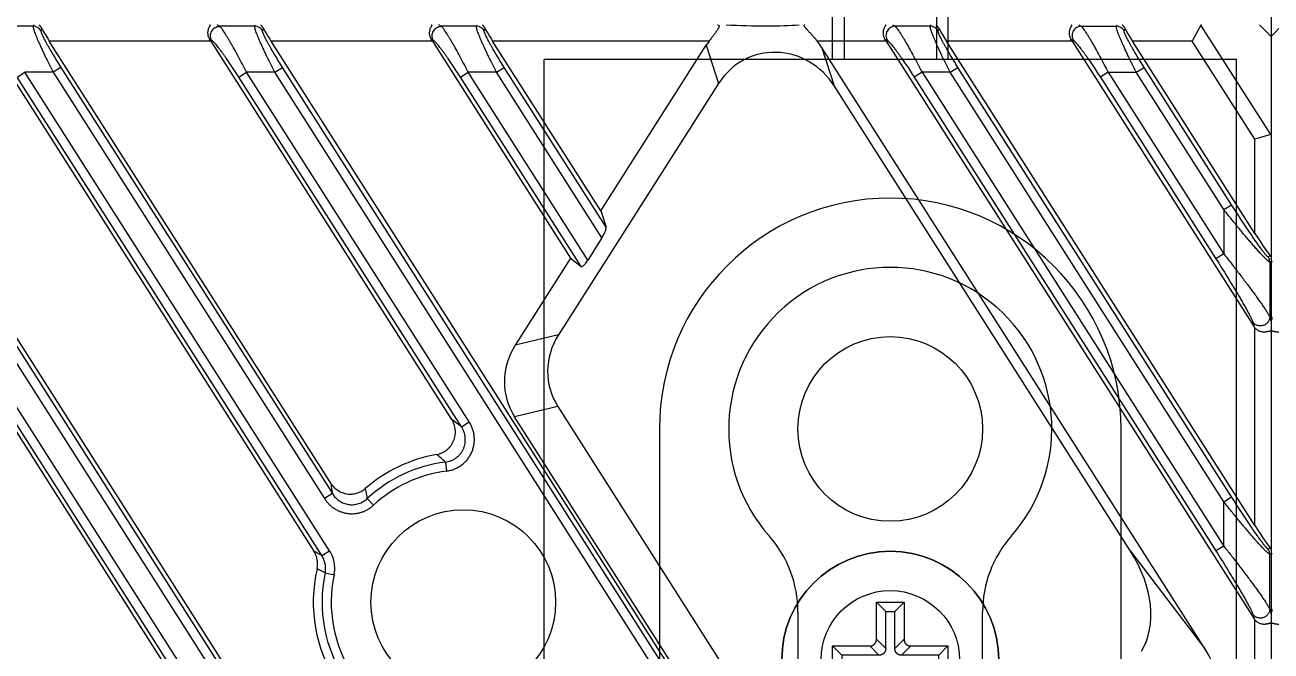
# Model space of a CAD drawing. Header units: millimetres. Extents: x 562 to 17351, y 2396 to 6995.
# Drawn here: x 14484.8 to 14538.8, y 5191.6 to 5218.7 of the extents above; entities that cross this region are included whole.
import ezdxf

# ---------------------------------------------------------------- set-up
doc = ezdxf.new("R2010")
doc.units = ezdxf.units.MM
doc.layers.add('02___PRT_ALL_AXES', color=7, linetype='Continuous')
doc.layers.add('1轮廓线', color=7, linetype='Continuous', lineweight=25)

# ---------------------------------------------------------------- blocks, each defined once
blk = doc.blocks.new('DTGCNV')
at = {"color": 7, "linetype": 'Continuous'}
for p, q in [((12717.118, 5010.197), (12716.618, 5009.697)), ((12716.618, 5010.197), (12716.618, 4673.197)), ((13262.982, 5010.138), (13261.458, 5010.138)), ((13263.014, 5010.197), (13262.982, 5010.138)), ((13271.062, 5010.138), (13270.954, 5010.197)), ((13272.586, 5010.138), (13271.062, 5010.138)), ((13272.586, 5010.138), (13272.618, 5010.197)), ((13280.666, 5010.138), (13280.558, 5010.197)), ((13282.19, 5010.138), (13280.666, 5010.138)), ((13282.19, 5010.138), (13282.222, 5010.197)), ((13300.22, 5010.197), (13300.328, 5010.138)), ((13301.851, 5010.138), (13300.328, 5010.138)), ((13301.851, 5010.138), (13301.884, 5010.197)), ((13308.283, 5010.197), (13308.39, 5010.138)), ((13308.39, 5010.138), (13309.914, 5010.138)), ((13309.914, 5010.138), (13309.946, 5010.197)), ((13313.575, 5010.18), (13313.201, 5009.497)), ((13316.601, 5005.452), (13313.575, 5010.18)), ((13316.618, 5009.697), (13316.118, 5010.197)), ((13316.618, 5010.197), (13316.618, 4672.697)), ((13263.362, 5010.035), (13263.318, 5009.954)), ((13270.726, 5009.526), (13270.617, 5009.585)), ((13272.966, 5010.035), (13272.922, 5009.954)), ((13280.33, 5009.526), (13280.222, 5009.585)), ((13282.57, 5010.035), (13282.526, 5009.954)), ((13299.883, 5009.585), (13299.992, 5009.526)), ((13302.232, 5010.035), (13302.187, 5009.954)), ((13307.946, 5009.585), (13308.054, 5009.526)), ((13310.294, 5010.035), (13310.25, 5009.954)), ((13251.466, 5009.497), (13315.884, 4908.381)), ((13315.918, 4912.422), (13254.074, 5009.497)), ((13261.07, 5009.497), (13275.146, 4987.402)), ((13270.674, 5009.497), (13263.678, 5009.497)), ((13275.881, 4990.343), (13263.678, 5009.497)), ((13270.674, 5009.497), (13281.113, 4993.111)), ((13280.278, 5009.497), (13273.283, 5009.497)), ((13273.283, 5009.497), (13315.918, 4942.573)), ((13280.278, 5009.497), (13286.27, 5000.093)), ((13292.27, 5009.497), (13282.887, 5009.497)), ((13287.574, 5002.14), (13282.887, 5009.497)), ((13287.574, 5002.14), (13292.147, 5009.319)), ((13292.147, 5009.319), (13292.682, 5007.665)), ((13299.94, 5009.497), (13296.951, 5009.497)), ((13313.756, 4983.156), (13297.167, 5009.197)), ((13297.702, 5007.543), (13297.167, 5009.197)), ((13299.94, 5009.497), (13315.884, 4984.47)), ((13308.002, 5009.497), (13302.548, 5009.497)), ((13315.918, 4988.51), (13302.548, 5009.497)), ((13308.002, 5009.497), (13315.884, 4997.126)), ((13313.201, 5009.497), (13310.611, 5009.497)), ((13315.918, 5001.166), (13310.611, 5009.497)), ((13315.918, 5005.252), (13313.201, 5009.497)), ((13314.231, 4911.324), (13252.685, 5007.932)), ((13314.567, 4911.538), (13253.021, 5008.146)), ((13314.567, 4913.454), (13254.241, 5008.146)), ((13314.903, 4913.668), (13254.577, 5008.36)), ((13262.289, 5007.932), (13262.625, 5008.146)), ((13275.49, 4987.21), (13262.289, 5007.932)), ((13263.845, 5008.146), (13262.625, 5008.146)), ((13275.826, 4987.424), (13262.625, 5008.146)), ((13264.182, 5008.36), (13263.845, 5008.146)), ((13263.845, 5008.146), (13275.609, 4989.681)), ((13264.182, 5008.36), (13275.945, 4989.895)), ((13271.893, 5007.932), (13272.229, 5008.146)), ((13281.535, 4992.796), (13271.893, 5007.932)), ((13273.45, 5008.146), (13272.229, 5008.146)), ((13281.871, 4993.01), (13272.229, 5008.146)), ((13273.45, 5008.146), (13273.786, 5008.36)), ((13314.567, 4943.605), (13273.45, 5008.146)), ((13314.903, 4943.819), (13273.786, 5008.36)), ((13281.497, 5007.932), (13281.833, 5008.146)), ((13286.719, 4999.734), (13281.497, 5007.932)), ((13283.054, 5008.146), (13281.833, 5008.146)), ((13287.014, 5000.014), (13281.833, 5008.146)), ((13283.054, 5008.146), (13283.39, 5008.36)), ((13287.624, 5000.972), (13283.054, 5008.146)), ((13287.802, 5001.434), (13283.39, 5008.36)), ((13301.495, 5008.146), (13301.158, 5007.932)), ((13301.158, 5007.932), (13314.231, 4987.412)), ((13302.715, 5008.146), (13301.495, 5008.146)), ((13301.495, 5008.146), (13314.567, 4987.626)), ((13302.715, 5008.146), (13303.051, 5008.36)), ((13314.567, 4989.542), (13302.715, 5008.146)), ((13314.903, 4989.757), (13303.051, 5008.36)), ((13309.557, 5008.146), (13309.221, 5007.932)), ((13309.221, 5007.932), (13314.231, 5000.068)), ((13309.557, 5008.146), (13310.778, 5008.146)), ((13309.557, 5008.146), (13314.567, 5000.282)), ((13310.778, 5008.146), (13311.114, 5008.36)), ((13314.567, 5002.198), (13310.778, 5008.146)), ((13314.903, 5002.412), (13311.114, 5008.36)), ((13292.682, 5007.665), (13285.74, 4996.768)), ((13310.533, 4987.402), (13297.702, 5007.543)), ((13316.601, 5005.452), (13315.918, 5005.252)), ((13315.918, 5001.166), (13315.918, 5005.252)), ((13287.574, 5002.14), (13287.802, 5001.434)), ((13314.567, 5002.198), (13314.903, 5002.412)), ((13314.567, 5002.198), (13314.567, 5000.282)), ((13287.624, 5000.972), (13287.014, 5000.014)), ((12716.677, 4999.934), (12716.618, 4999.951)), ((13286.27, 5000.093), (13283.867, 4996.322)), ((13286.27, 5000.093), (13286.719, 4999.734)), ((13314.567, 5000.282), (13314.231, 5000.068)), ((13316.605, 5000.18), (13316.497, 5000.148)), ((13316.618, 4999.951), (13316.559, 4999.934)), ((13316.559, 4999.934), (13316.559, 4997.543)), ((12716.618, 4997.34), (12716.677, 4997.543)), ((13315.825, 4997.328), (13315.884, 4997.126)), ((13316.559, 4997.543), (13316.618, 4997.34)), ((13285.74, 4996.768), (13283.867, 4996.322)), ((13315.918, 4988.51), (13315.918, 4997.079)), ((13285.713, 4993.674), (13283.84, 4993.228)), ((13285.713, 4993.674), (13296.506, 4976.733)), ((13281.535, 4992.796), (13281.871, 4993.01)), ((13298.391, 4970.387), (13283.84, 4993.228)), ((13280.844, 4991.266), (13280.894, 4990.875)), ((13275.945, 4989.895), (13275.609, 4989.681)), ((13277.458, 4989.683), (13277.726, 4989.394)), ((13314.567, 4989.542), (13314.903, 4989.757)), ((13314.567, 4987.626), (13314.567, 4989.542)), ((13275.49, 4987.21), (13275.826, 4987.424)), ((13310.533, 4987.402), (13313.756, 4983.156)), ((13314.567, 4987.626), (13314.231, 4987.412)), ((13316.605, 4987.524), (13316.497, 4987.492)), ((12716.677, 4987.278), (12716.618, 4987.296)), ((13316.618, 4987.296), (13316.559, 4987.278)), ((13316.559, 4984.887), (13316.559, 4987.278)), ((13275.633, 4986.461), (13275.28, 4986.64)), ((13275.633, 4986.461), (13276.018, 4986.379)), ((12716.618, 4984.684), (12716.677, 4984.887)), ((13316.559, 4984.887), (13316.618, 4984.684)), ((13315.825, 4984.673), (13315.884, 4984.47)), ((13315.918, 4972.723), (13315.918, 4984.423))]:
    blk.add_line(p, q, dxfattribs=at)
for centre, radius in [((13281.618, 4985.197), 4), ((13300.118, 4982.697), 3)]:
    blk.add_circle(centre, radius, dxfattribs=at)
for centre, radius, start, end in [((13262.98, 5009.737), 0.402, 32.7568, 89.7432), ((13272.584, 5009.737), 0.402, 32.7568, 89.7432), ((13282.188, 5009.737), 0.402, 32.7568, 89.7432), ((13301.849, 5009.737), 0.402, 32.7568, 89.7432), ((13309.912, 5009.737), 0.402, 32.7568, 89.7432), ((13316.158, 4999.933), 0.402, 0.1282, 32.3718), ((13258.441, 4962.28), 38.27, 52.8809, 53.6693), ((13281.618, 4985.197), 6.5, 100.2225, 130.8374), ((13281.618, 4985.197), 6.117, 97.2711, 132.8427), ((13263.024, 4971.075), 26.93, 48.5678, 49.6355), ((13281.618, 4985.197), 5.724, 97.2711, 132.8427), ((13332.849, 4998.221), 57.51, 187.87376, 188.32418), ((13310.125, 4996.759), 33.424, 191.4647, 192.2218), ((13212.295, 4874.194), 129.485, 60.7876, 60.96151), ((13316.158, 4987.277), 0.402, 0.1282, 32.3718), ((13281.618, 4985.197), 6.5, 167.1762, 257.8238), ((13281.618, 4985.197), 6.117, 168.0813, 256.9187), ((13281.618, 4985.197), 5.724, 168.0813, 256.9187)]:
    blk.add_arc(centre, radius, start, end, dxfattribs=at)
for centre, major_axis, ratio, start_param, end_param in [((13293.728, 5010.429), (3.18, -0.087), 0.080959, -1.796389, -0.694906), ((13314.053, 5009.497), (-0.468, 0.695), 0.186347, -0.124846, 0.096093), ((13263.751, 5009.497), (-0.449, 0.699), 0.073624, 0.647746, 1.523567), ((13270.601, 5009.497), (-0.449, 0.699), 0.073624, -1.618026, -1.492115), ((13273.355, 5009.497), (-0.449, 0.699), 0.073624, 0.647746, 1.523567), ((13280.205, 5009.497), (-0.449, 0.699), 0.073624, -1.618026, -1.492115), ((13282.959, 5009.497), (-0.449, 0.699), 0.073624, 0.647746, 1.523567), ((13299.867, 5009.497), (-0.449, 0.699), 0.073624, -1.618026, -1.492115), ((13302.621, 5009.497), (-0.449, 0.699), 0.073624, 0.647746, 1.523567), ((13307.93, 5009.497), (-0.449, 0.699), 0.073624, -1.618026, -1.492115), ((13310.683, 5009.497), (-0.449, 0.699), 0.073624, 0.647746, 1.523567), ((13294.674, 5007.505), (-0.977, 3.022), 0.944553, 0.591953, 0.662888), ((13295.209, 5005.851), (-0.977, 3.022), 0.944553, -1.302149, 0.662888), ((13294.674, 5007.505), (-0.977, 3.022), 0.944553, -1.302149, -1.184969), ((13315.918, 5006.583), (-0.687, 1.129), 0.116833, -3.172943, -2.952004), ((13287.56, 5001.072), (0.228, 0.381), 0.239582, -1.690458, -0.206928), ((13315.918, 5001.28), (-0.698, 1.104), 0.046753, -4.638574, -3.259594), ((13286.95, 5000.114), (0.228, 0.381), 0.239582, -3.173987, -1.690458), ((13316.217, 4997.351), (-0.117, 0.402), 0.954439, -4.415997, -4.276035), ((13288.475, 4995.281), (-3.127, -0.746), 0.933182, -0.766803, 0.312299), ((13286.602, 4994.834), (3.127, 0.746), 0.933182, 2.37479, 3.453891), ((13315.918, 4988.624), (-0.698, 1.104), 0.046753, -4.638574, -3.259594), ((13307.844, 4986.019), (2.652, -3.493), 0.684108, 0.247768, 1.451017), ((13316.217, 4984.695), (-0.117, 0.402), 0.954439, -4.415997, -4.276035), ((13311.067, 4981.773), (-2.652, 3.493), 0.684108, -2.893825, -1.690575), ((13314.053, 4673.397), (0.468, 0.695), 0.186347, -3.237686, -3.016747)]:
    blk.add_ellipse(centre, major_axis=major_axis, ratio=ratio, start_param=start_param, end_param=end_param, dxfattribs=at)
for points, knots in [([(13262.982, 5010.138), (13262.981, 5010.137), (13262.98, 5010.133), (13262.978, 5010.124), (13262.979, 5010.11), (13262.981, 5010.09), (13262.986, 5010.065), (13262.994, 5010.036), (13263.008, 5009.987), (13263.031, 5009.917), (13263.066, 5009.821), (13263.11, 5009.711), (13263.161, 5009.588), (13263.219, 5009.454), (13263.283, 5009.31), (13263.353, 5009.157), (13263.427, 5008.998), (13263.532, 5008.776), (13263.671, 5008.491), (13263.787, 5008.262), (13263.845, 5008.146)], [0, 0, 0, 0, 0.002337, 0.005141, 0.012309, 0.021692, 0.033343, 0.047262, 0.063422, 0.102249, 0.149298, 0.203902, 0.265312, 0.332745, 0.405412, 0.48254, 0.563386, 0.647245, 0.821366, 1, 1, 1, 1]), ([(13263.362, 5010.035), (13263.356, 5010.047), (13263.343, 5010.07), (13263.321, 5010.102), (13263.303, 5010.126), (13263.29, 5010.142), (13263.28, 5010.153), (13263.272, 5010.163), (13263.265, 5010.172), (13263.259, 5010.179), (13263.255, 5010.185), (13263.253, 5010.189), (13263.252, 5010.191), (13263.252, 5010.194), (13263.253, 5010.196), (13263.255, 5010.197), (13263.257, 5010.197), (13263.259, 5010.197), (13263.26, 5010.197)], [0, 0, 0, 0, 0.204317, 0.392896, 0.563403, 0.640806, 0.712092, 0.776327, 0.832529, 0.879525, 0.916233, 0.930591, 0.942394, 0.959733, 0.967501, 0.976309, 0.987004, 1, 1, 1, 1]), ([(13270.629, 5010.197), (13270.631, 5010.197), (13270.635, 5010.197), (13270.64, 5010.196), (13270.643, 5010.195), (13270.645, 5010.193), (13270.647, 5010.19), (13270.648, 5010.186), (13270.648, 5010.182), (13270.647, 5010.177), (13270.644, 5010.17), (13270.639, 5010.161), (13270.633, 5010.15), (13270.627, 5010.138), (13270.619, 5010.125), (13270.611, 5010.111), (13270.6, 5010.089), (13270.585, 5010.059), (13270.57, 5010.02), (13270.557, 5009.975), (13270.547, 5009.927), (13270.541, 5009.874), (13270.542, 5009.818), (13270.548, 5009.759), (13270.563, 5009.699), (13270.585, 5009.64), (13270.606, 5009.603), (13270.617, 5009.585)], [0, 0, 0, 0, 0.012577, 0.017811, 0.022415, 0.026524, 0.030371, 0.038422, 0.043171, 0.048577, 0.06156, 0.077442, 0.095999, 0.116978, 0.140127, 0.165209, 0.192065, 0.250601, 0.315018, 0.384942, 0.460136, 0.540384, 0.625394, 0.714676, 0.807485, 0.902935, 1, 1, 1, 1]), ([(13270.726, 5009.526), (13270.707, 5009.555), (13270.679, 5009.62), (13270.662, 5009.725), (13270.674, 5009.832), (13270.713, 5009.931), (13270.776, 5010.018), (13270.859, 5010.085), (13270.957, 5010.127), (13271.027, 5010.138), (13271.062, 5010.138)], [0, 0, 0, 0, 0.124309, 0.249137, 0.374435, 0.5, 0.625565, 0.750863, 0.875691, 1, 1, 1, 1]), ([(13272.229, 5008.146), (13272.168, 5008.264), (13272.048, 5008.498), (13271.867, 5008.838), (13271.717, 5009.111), (13271.601, 5009.316), (13271.519, 5009.459), (13271.441, 5009.592), (13271.368, 5009.713), (13271.3, 5009.822), (13271.238, 5009.917), (13271.19, 5009.987), (13271.155, 5010.035), (13271.132, 5010.064), (13271.112, 5010.09), (13271.093, 5010.11), (13271.077, 5010.126), (13271.067, 5010.135), (13271.062, 5010.138)], [0, 0, 0, 0, 0.172457, 0.340604, 0.500133, 0.575264, 0.646516, 0.713267, 0.77487, 0.830657, 0.879953, 0.922093, 0.940283, 0.956456, 0.970552, 0.982522, 0.992336, 1, 1, 1, 1]), ([(13273.45, 5008.146), (13273.391, 5008.262), (13273.276, 5008.491), (13273.137, 5008.776), (13273.031, 5008.998), (13272.957, 5009.157), (13272.887, 5009.31), (13272.823, 5009.454), (13272.765, 5009.588), (13272.714, 5009.711), (13272.671, 5009.821), (13272.635, 5009.917), (13272.612, 5009.987), (13272.598, 5010.036), (13272.59, 5010.065), (13272.585, 5010.09), (13272.583, 5010.11), (13272.583, 5010.124), (13272.584, 5010.133), (13272.585, 5010.137), (13272.586, 5010.138)], [0, 0, 0, 0, 0.17863, 0.352747, 0.436605, 0.51745, 0.594578, 0.667244, 0.734677, 0.796087, 0.850691, 0.897742, 0.936571, 0.952732, 0.966652, 0.978305, 0.98769, 0.994858, 0.997662, 1, 1, 1, 1]), ([(13272.966, 5010.035), (13272.96, 5010.047), (13272.947, 5010.07), (13272.925, 5010.102), (13272.908, 5010.126), (13272.894, 5010.142), (13272.884, 5010.153), (13272.876, 5010.163), (13272.869, 5010.172), (13272.863, 5010.179), (13272.859, 5010.185), (13272.857, 5010.189), (13272.856, 5010.191), (13272.856, 5010.194), (13272.858, 5010.196), (13272.859, 5010.197), (13272.861, 5010.197), (13272.863, 5010.197), (13272.864, 5010.197)], [0, 0, 0, 0, 0.204316, 0.392897, 0.563407, 0.640809, 0.712098, 0.776334, 0.832531, 0.879528, 0.916238, 0.930594, 0.942393, 0.959731, 0.967497, 0.976306, 0.987002, 1, 1, 1, 1]), ([(13280.233, 5010.197), (13280.235, 5010.197), (13280.239, 5010.197), (13280.244, 5010.196), (13280.247, 5010.195), (13280.249, 5010.193), (13280.251, 5010.19), (13280.252, 5010.186), (13280.252, 5010.182), (13280.251, 5010.177), (13280.248, 5010.17), (13280.243, 5010.161), (13280.238, 5010.15), (13280.231, 5010.138), (13280.223, 5010.125), (13280.215, 5010.111), (13280.204, 5010.089), (13280.189, 5010.059), (13280.174, 5010.02), (13280.161, 5009.975), (13280.151, 5009.927), (13280.146, 5009.874), (13280.146, 5009.818), (13280.152, 5009.759), (13280.167, 5009.699), (13280.189, 5009.64), (13280.21, 5009.603), (13280.222, 5009.585)], [0, 0, 0, 0, 0.012577, 0.017811, 0.022415, 0.026524, 0.030371, 0.038422, 0.043171, 0.048577, 0.06156, 0.077442, 0.095999, 0.116978, 0.140127, 0.165209, 0.192065, 0.250601, 0.315018, 0.384942, 0.460136, 0.540384, 0.625394, 0.714676, 0.807485, 0.902935, 1, 1, 1, 1]), ([(13280.33, 5009.526), (13280.312, 5009.555), (13280.283, 5009.62), (13280.266, 5009.725), (13280.278, 5009.832), (13280.317, 5009.931), (13280.38, 5010.018), (13280.463, 5010.085), (13280.561, 5010.127), (13280.631, 5010.138), (13280.666, 5010.138)], [0, 0, 0, 0, 0.124309, 0.249137, 0.374435, 0.5, 0.625565, 0.750863, 0.875691, 1, 1, 1, 1]), ([(13281.833, 5008.146), (13281.773, 5008.264), (13281.652, 5008.498), (13281.471, 5008.838), (13281.321, 5009.111), (13281.205, 5009.316), (13281.123, 5009.459), (13281.045, 5009.592), (13280.972, 5009.713), (13280.904, 5009.822), (13280.842, 5009.917), (13280.794, 5009.987), (13280.759, 5010.035), (13280.736, 5010.064), (13280.716, 5010.09), (13280.697, 5010.11), (13280.681, 5010.126), (13280.671, 5010.135), (13280.666, 5010.138)], [0, 0, 0, 0, 0.172457, 0.340604, 0.500133, 0.575264, 0.646516, 0.713267, 0.77487, 0.830657, 0.879953, 0.922093, 0.940283, 0.956456, 0.970552, 0.982522, 0.992336, 1, 1, 1, 1]), ([(13283.054, 5008.146), (13282.995, 5008.262), (13282.88, 5008.491), (13282.741, 5008.776), (13282.635, 5008.998), (13282.561, 5009.157), (13282.491, 5009.31), (13282.427, 5009.454), (13282.369, 5009.588), (13282.318, 5009.711), (13282.275, 5009.821), (13282.239, 5009.917), (13282.216, 5009.987), (13282.202, 5010.036), (13282.195, 5010.065), (13282.19, 5010.09), (13282.187, 5010.11), (13282.187, 5010.124), (13282.188, 5010.133), (13282.189, 5010.137), (13282.19, 5010.138)], [0, 0, 0, 0, 0.17863, 0.352747, 0.436605, 0.51745, 0.594578, 0.667244, 0.734677, 0.796087, 0.850691, 0.897742, 0.936571, 0.952732, 0.966652, 0.978305, 0.98769, 0.994858, 0.997662, 1, 1, 1, 1]), ([(13282.57, 5010.035), (13282.564, 5010.047), (13282.551, 5010.07), (13282.53, 5010.102), (13282.512, 5010.126), (13282.498, 5010.142), (13282.489, 5010.153), (13282.48, 5010.163), (13282.473, 5010.172), (13282.467, 5010.179), (13282.463, 5010.185), (13282.461, 5010.189), (13282.46, 5010.191), (13282.46, 5010.194), (13282.462, 5010.196), (13282.463, 5010.197), (13282.465, 5010.197), (13282.467, 5010.197), (13282.468, 5010.197)], [0, 0, 0, 0, 0.204317, 0.392896, 0.563403, 0.640806, 0.712092, 0.776327, 0.832529, 0.879525, 0.916233, 0.930591, 0.942394, 0.959733, 0.967501, 0.976309, 0.987004, 1, 1, 1, 1]), ([(13292.63, 5010.197), (13292.635, 5010.197), (13292.645, 5010.197), (13292.66, 5010.194), (13292.673, 5010.19), (13292.683, 5010.183), (13292.692, 5010.174), (13292.697, 5010.163), (13292.7, 5010.15), (13292.7, 5010.135), (13292.697, 5010.118), (13292.692, 5010.099), (13292.684, 5010.079), (13292.67, 5010.05), (13292.648, 5010.01), (13292.616, 5009.961), (13292.579, 5009.908), (13292.54, 5009.854), (13292.497, 5009.797), (13292.453, 5009.739), (13292.408, 5009.68), (13292.347, 5009.599), (13292.301, 5009.538), (13292.27, 5009.497)], [0, 0, 0, 0, 0.018318, 0.034994, 0.050147, 0.06412, 0.077534, 0.091254, 0.106184, 0.12305, 0.142293, 0.164098, 0.188457, 0.215246, 0.275292, 0.342515, 0.415297, 0.492326, 0.572614, 0.655373, 0.739981, 0.82593, 1, 1, 1, 1]), ([(13296.951, 5009.497), (13296.918, 5009.539), (13296.85, 5009.62), (13296.764, 5009.718), (13296.695, 5009.794), (13296.645, 5009.849), (13296.596, 5009.902), (13296.549, 5009.953), (13296.506, 5010.002), (13296.467, 5010.047), (13296.438, 5010.082), (13296.419, 5010.109), (13296.407, 5010.126), (13296.398, 5010.142), (13296.391, 5010.156), (13296.388, 5010.167), (13296.387, 5010.175), (13296.387, 5010.181), (13296.388, 5010.186), (13296.391, 5010.191), (13296.395, 5010.194), (13296.402, 5010.197), (13296.409, 5010.197), (13296.412, 5010.197)], [0, 0, 0, 0, 0.172719, 0.342367, 0.425093, 0.505837, 0.584035, 0.658977, 0.729688, 0.79485, 0.852716, 0.878254, 0.901145, 0.921127, 0.938022, 0.951788, 0.957578, 0.962721, 0.971527, 0.975609, 0.979745, 0.988888, 1, 1, 1, 1]), ([(13299.894, 5010.197), (13299.897, 5010.197), (13299.901, 5010.197), (13299.906, 5010.196), (13299.909, 5010.195), (13299.911, 5010.193), (13299.913, 5010.19), (13299.914, 5010.186), (13299.914, 5010.182), (13299.912, 5010.177), (13299.91, 5010.17), (13299.905, 5010.161), (13299.899, 5010.15), (13299.892, 5010.138), (13299.885, 5010.125), (13299.877, 5010.111), (13299.865, 5010.089), (13299.851, 5010.059), (13299.836, 5010.02), (13299.822, 5009.975), (13299.813, 5009.927), (13299.807, 5009.874), (13299.807, 5009.818), (13299.814, 5009.759), (13299.828, 5009.699), (13299.851, 5009.64), (13299.871, 5009.603), (13299.883, 5009.585)], [0, 0, 0, 0, 0.012577, 0.017811, 0.022415, 0.026524, 0.030371, 0.038422, 0.043171, 0.048577, 0.06156, 0.077442, 0.095999, 0.116978, 0.140127, 0.165209, 0.192065, 0.250601, 0.315018, 0.384942, 0.460136, 0.540384, 0.625394, 0.714676, 0.807485, 0.902935, 1, 1, 1, 1]), ([(13300.328, 5010.138), (13300.293, 5010.138), (13300.222, 5010.127), (13300.125, 5010.085), (13300.042, 5010.018), (13299.978, 5009.931), (13299.94, 5009.832), (13299.928, 5009.725), (13299.944, 5009.62), (13299.973, 5009.555), (13299.992, 5009.526)], [0, 0, 0, 0, 0.124309, 0.249137, 0.374435, 0.5, 0.625565, 0.750863, 0.875691, 1, 1, 1, 1]), ([(13300.328, 5010.138), (13300.332, 5010.135), (13300.343, 5010.126), (13300.359, 5010.11), (13300.377, 5010.09), (13300.398, 5010.064), (13300.421, 5010.035), (13300.456, 5009.987), (13300.503, 5009.917), (13300.565, 5009.822), (13300.633, 5009.713), (13300.707, 5009.592), (13300.785, 5009.459), (13300.867, 5009.316), (13300.983, 5009.111), (13301.132, 5008.838), (13301.313, 5008.498), (13301.434, 5008.264), (13301.495, 5008.146)], [0, 0, 0, 0, 0.007664, 0.017477, 0.029447, 0.043543, 0.059716, 0.077906, 0.120046, 0.169342, 0.22513, 0.286734, 0.353486, 0.424739, 0.49987, 0.659399, 0.827544, 1, 1, 1, 1]), ([(13302.715, 5008.146), (13302.656, 5008.262), (13302.541, 5008.491), (13302.402, 5008.776), (13302.297, 5008.998), (13302.222, 5009.157), (13302.153, 5009.31), (13302.089, 5009.454), (13302.031, 5009.588), (13301.98, 5009.711), (13301.936, 5009.821), (13301.901, 5009.917), (13301.877, 5009.987), (13301.864, 5010.036), (13301.856, 5010.065), (13301.851, 5010.09), (13301.849, 5010.11), (13301.848, 5010.124), (13301.849, 5010.133), (13301.851, 5010.137), (13301.851, 5010.138)], [0, 0, 0, 0, 0.17863, 0.352747, 0.436605, 0.51745, 0.594578, 0.667244, 0.734677, 0.796087, 0.850691, 0.897742, 0.936571, 0.952732, 0.966652, 0.978305, 0.98769, 0.994858, 0.997662, 1, 1, 1, 1]), ([(13302.232, 5010.035), (13302.225, 5010.047), (13302.212, 5010.07), (13302.191, 5010.102), (13302.173, 5010.126), (13302.159, 5010.142), (13302.15, 5010.153), (13302.142, 5010.163), (13302.134, 5010.172), (13302.128, 5010.179), (13302.125, 5010.185), (13302.123, 5010.189), (13302.122, 5010.191), (13302.122, 5010.194), (13302.123, 5010.196), (13302.125, 5010.197), (13302.127, 5010.197), (13302.129, 5010.197), (13302.13, 5010.197)], [0, 0, 0, 0, 0.204317, 0.392896, 0.563403, 0.640806, 0.712092, 0.776327, 0.832529, 0.879525, 0.916233, 0.930591, 0.942394, 0.959733, 0.967501, 0.976309, 0.987004, 1, 1, 1, 1]), ([(13307.957, 5010.197), (13307.96, 5010.197), (13307.964, 5010.197), (13307.968, 5010.196), (13307.971, 5010.195), (13307.974, 5010.193), (13307.976, 5010.19), (13307.977, 5010.186), (13307.976, 5010.182), (13307.975, 5010.177), (13307.972, 5010.17), (13307.968, 5010.161), (13307.962, 5010.15), (13307.955, 5010.138), (13307.947, 5010.125), (13307.939, 5010.111), (13307.928, 5010.089), (13307.914, 5010.059), (13307.898, 5010.02), (13307.885, 5009.975), (13307.875, 5009.927), (13307.87, 5009.874), (13307.87, 5009.818), (13307.877, 5009.759), (13307.891, 5009.699), (13307.914, 5009.64), (13307.934, 5009.603), (13307.946, 5009.585)], [0, 0, 0, 0, 0.012577, 0.017811, 0.022415, 0.026524, 0.030371, 0.038422, 0.043171, 0.048577, 0.06156, 0.077442, 0.095999, 0.116978, 0.140127, 0.165209, 0.192065, 0.250601, 0.315018, 0.384942, 0.460136, 0.540384, 0.625394, 0.714676, 0.807485, 0.902935, 1, 1, 1, 1]), ([(13308.39, 5010.138), (13308.355, 5010.138), (13308.285, 5010.127), (13308.188, 5010.085), (13308.104, 5010.018), (13308.041, 5009.931), (13308.002, 5009.832), (13307.991, 5009.725), (13308.007, 5009.62), (13308.036, 5009.555), (13308.054, 5009.526)], [0, 0, 0, 0, 0.124309, 0.249137, 0.374435, 0.5, 0.625565, 0.750863, 0.875691, 1, 1, 1, 1]), ([(13308.39, 5010.138), (13308.395, 5010.135), (13308.406, 5010.126), (13308.422, 5010.11), (13308.44, 5010.09), (13308.461, 5010.064), (13308.483, 5010.035), (13308.518, 5009.987), (13308.566, 5009.917), (13308.628, 5009.822), (13308.696, 5009.713), (13308.77, 5009.592), (13308.848, 5009.459), (13308.93, 5009.316), (13309.046, 5009.111), (13309.195, 5008.838), (13309.376, 5008.498), (13309.497, 5008.264), (13309.557, 5008.146)], [0, 0, 0, 0, 0.007664, 0.017477, 0.029447, 0.043543, 0.059716, 0.077906, 0.120046, 0.169342, 0.22513, 0.286734, 0.353486, 0.424739, 0.49987, 0.659399, 0.827544, 1, 1, 1, 1]), ([(13310.778, 5008.146), (13310.719, 5008.262), (13310.604, 5008.491), (13310.465, 5008.776), (13310.359, 5008.998), (13310.285, 5009.157), (13310.216, 5009.31), (13310.151, 5009.454), (13310.093, 5009.588), (13310.042, 5009.711), (13309.999, 5009.821), (13309.964, 5009.917), (13309.94, 5009.987), (13309.926, 5010.036), (13309.919, 5010.065), (13309.914, 5010.09), (13309.911, 5010.11), (13309.911, 5010.124), (13309.912, 5010.133), (13309.913, 5010.137), (13309.914, 5010.138)], [0, 0, 0, 0, 0.17863, 0.352747, 0.436605, 0.517451, 0.594578, 0.667245, 0.734678, 0.796088, 0.850691, 0.897742, 0.936571, 0.952732, 0.966652, 0.978305, 0.98769, 0.994858, 0.997662, 1, 1, 1, 1]), ([(13310.294, 5010.035), (13310.288, 5010.047), (13310.275, 5010.07), (13310.254, 5010.102), (13310.236, 5010.126), (13310.222, 5010.142), (13310.213, 5010.153), (13310.204, 5010.163), (13310.197, 5010.172), (13310.191, 5010.179), (13310.187, 5010.185), (13310.185, 5010.189), (13310.184, 5010.191), (13310.184, 5010.194), (13310.186, 5010.196), (13310.188, 5010.197), (13310.19, 5010.197), (13310.191, 5010.197), (13310.192, 5010.197)], [0, 0, 0, 0, 0.204317, 0.392896, 0.563403, 0.640806, 0.712092, 0.776327, 0.832529, 0.879525, 0.916233, 0.930591, 0.942394, 0.959733, 0.967501, 0.976309, 0.987004, 1, 1, 1, 1]), ([(13263.318, 5009.954), (13263.316, 5009.951), (13263.315, 5009.946), (13263.315, 5009.939), (13263.315, 5009.929), (13263.318, 5009.914), (13263.323, 5009.893), (13263.331, 5009.868), (13263.341, 5009.84), (13263.354, 5009.808), (13263.375, 5009.759), (13263.407, 5009.69), (13263.452, 5009.6), (13263.505, 5009.5), (13263.564, 5009.391), (13263.628, 5009.275), (13263.723, 5009.109), (13263.85, 5008.894), (13264.012, 5008.629), (13264.124, 5008.45), (13264.182, 5008.36)], [0, 0, 0, 0, 0.005131, 0.008428, 0.012271, 0.021684, 0.033464, 0.047622, 0.064124, 0.082905, 0.10389, 0.152077, 0.207846, 0.270293, 0.338506, 0.411613, 0.488798, 0.652475, 0.824325, 1, 1, 1, 1]), ([(13271.893, 5007.932), (13271.833, 5008.025), (13271.715, 5008.209), (13271.536, 5008.477), (13271.389, 5008.693), (13271.274, 5008.856), (13271.192, 5008.97), (13271.114, 5009.076), (13271.04, 5009.175), (13270.971, 5009.264), (13270.907, 5009.342), (13270.858, 5009.4), (13270.822, 5009.439), (13270.799, 5009.464), (13270.777, 5009.485), (13270.758, 5009.502), (13270.742, 5009.516), (13270.731, 5009.523), (13270.726, 5009.526)], [0, 0, 0, 0, 0.1676, 0.331584, 0.488296, 0.562693, 0.633727, 0.700799, 0.763258, 0.8204, 0.871473, 0.915693, 0.93499, 0.952285, 0.967494, 0.980544, 0.991384, 1, 1, 1, 1]), ([(13273.786, 5008.36), (13273.728, 5008.45), (13273.616, 5008.629), (13273.454, 5008.894), (13273.327, 5009.109), (13273.232, 5009.275), (13273.168, 5009.391), (13273.109, 5009.5), (13273.056, 5009.6), (13273.011, 5009.69), (13272.979, 5009.759), (13272.958, 5009.808), (13272.945, 5009.84), (13272.935, 5009.868), (13272.927, 5009.893), (13272.922, 5009.914), (13272.919, 5009.929), (13272.919, 5009.939), (13272.919, 5009.946), (13272.92, 5009.951), (13272.922, 5009.954)], [0, 0, 0, 0, 0.175673, 0.347519, 0.511196, 0.588381, 0.661487, 0.7297, 0.792145, 0.847915, 0.896102, 0.917087, 0.935869, 0.952372, 0.966531, 0.978313, 0.987727, 0.991571, 0.994868, 1, 1, 1, 1]), ([(13281.497, 5007.932), (13281.437, 5008.025), (13281.319, 5008.209), (13281.14, 5008.477), (13280.993, 5008.693), (13280.878, 5008.856), (13280.796, 5008.97), (13280.718, 5009.076), (13280.644, 5009.175), (13280.575, 5009.264), (13280.511, 5009.342), (13280.462, 5009.4), (13280.426, 5009.439), (13280.403, 5009.464), (13280.381, 5009.485), (13280.362, 5009.502), (13280.346, 5009.516), (13280.335, 5009.523), (13280.33, 5009.526)], [0, 0, 0, 0, 0.1676, 0.331584, 0.488296, 0.562693, 0.633727, 0.700799, 0.763258, 0.8204, 0.871473, 0.915693, 0.93499, 0.952285, 0.967494, 0.980544, 0.991384, 1, 1, 1, 1]), ([(13283.39, 5008.36), (13283.332, 5008.45), (13283.22, 5008.629), (13283.058, 5008.894), (13282.931, 5009.109), (13282.836, 5009.275), (13282.772, 5009.391), (13282.713, 5009.5), (13282.66, 5009.6), (13282.615, 5009.69), (13282.583, 5009.759), (13282.562, 5009.808), (13282.55, 5009.84), (13282.539, 5009.868), (13282.531, 5009.893), (13282.526, 5009.914), (13282.523, 5009.929), (13282.523, 5009.939), (13282.523, 5009.946), (13282.524, 5009.951), (13282.526, 5009.954)], [0, 0, 0, 0, 0.175673, 0.347519, 0.511196, 0.588381, 0.661487, 0.7297, 0.792145, 0.847915, 0.896102, 0.917087, 0.935869, 0.952372, 0.966531, 0.978313, 0.987727, 0.991571, 0.994868, 1, 1, 1, 1]), ([(13299.992, 5009.526), (13299.997, 5009.523), (13300.007, 5009.516), (13300.024, 5009.502), (13300.043, 5009.485), (13300.064, 5009.464), (13300.088, 5009.439), (13300.124, 5009.4), (13300.173, 5009.342), (13300.236, 5009.264), (13300.305, 5009.175), (13300.38, 5009.076), (13300.458, 5008.97), (13300.54, 5008.856), (13300.654, 5008.693), (13300.802, 5008.477), (13300.98, 5008.209), (13301.099, 5008.025), (13301.158, 5007.932)], [0, 0, 0, 0, 0.008615, 0.019455, 0.032505, 0.047714, 0.065009, 0.084305, 0.128526, 0.179599, 0.236742, 0.299202, 0.366274, 0.437309, 0.511707, 0.668418, 0.832402, 1, 1, 1, 1]), ([(13303.051, 5008.36), (13302.994, 5008.45), (13302.882, 5008.629), (13302.72, 5008.894), (13302.593, 5009.109), (13302.498, 5009.275), (13302.433, 5009.391), (13302.374, 5009.5), (13302.322, 5009.6), (13302.277, 5009.69), (13302.245, 5009.759), (13302.224, 5009.808), (13302.211, 5009.84), (13302.201, 5009.868), (13302.193, 5009.893), (13302.188, 5009.914), (13302.185, 5009.929), (13302.184, 5009.939), (13302.185, 5009.946), (13302.186, 5009.951), (13302.187, 5009.954)], [0, 0, 0, 0, 0.175673, 0.347519, 0.511196, 0.588381, 0.661487, 0.7297, 0.792145, 0.847915, 0.896102, 0.917087, 0.935869, 0.952372, 0.966531, 0.978313, 0.987727, 0.991571, 0.994868, 1, 1, 1, 1]), ([(13308.054, 5009.526), (13308.059, 5009.523), (13308.07, 5009.516), (13308.087, 5009.502), (13308.106, 5009.485), (13308.127, 5009.464), (13308.151, 5009.439), (13308.187, 5009.4), (13308.236, 5009.342), (13308.299, 5009.264), (13308.368, 5009.175), (13308.442, 5009.076), (13308.521, 5008.97), (13308.602, 5008.856), (13308.717, 5008.693), (13308.864, 5008.477), (13309.043, 5008.209), (13309.162, 5008.025), (13309.221, 5007.932)], [0, 0, 0, 0, 0.008615, 0.019455, 0.032505, 0.047714, 0.065009, 0.084305, 0.128526, 0.179599, 0.236742, 0.299202, 0.366274, 0.437309, 0.511707, 0.668419, 0.832402, 1, 1, 1, 1]), ([(13311.114, 5008.36), (13311.057, 5008.45), (13310.944, 5008.629), (13310.783, 5008.894), (13310.655, 5009.109), (13310.561, 5009.275), (13310.496, 5009.391), (13310.437, 5009.5), (13310.385, 5009.6), (13310.34, 5009.69), (13310.308, 5009.759), (13310.287, 5009.808), (13310.274, 5009.84), (13310.263, 5009.868), (13310.256, 5009.893), (13310.25, 5009.914), (13310.248, 5009.929), (13310.247, 5009.939), (13310.247, 5009.946), (13310.249, 5009.951), (13310.25, 5009.954)], [0, 0, 0, 0, 0.175673, 0.34752, 0.511197, 0.588381, 0.661487, 0.7297, 0.792145, 0.847915, 0.896103, 0.917087, 0.93587, 0.952372, 0.966531, 0.978313, 0.987727, 0.991571, 0.994868, 1, 1, 1, 1]), ([(13316.559, 4999.934), (13316.557, 4999.934), (13316.552, 4999.934), (13316.544, 4999.936), (13316.535, 4999.941), (13316.523, 4999.948), (13316.51, 4999.957), (13316.489, 4999.973), (13316.459, 4999.998), (13316.42, 5000.034), (13316.375, 5000.077), (13316.326, 5000.126), (13316.273, 5000.181), (13316.216, 5000.24), (13316.135, 5000.328), (13316.028, 5000.446), (13315.894, 5000.597), (13315.755, 5000.756), (13315.612, 5000.923), (13315.466, 5001.096), (13315.318, 5001.274), (13315.169, 5001.454), (13315.019, 5001.638), (13314.817, 5001.886), (13314.667, 5002.073), (13314.567, 5002.198)], [0, 0, 0, 0, 0.002036, 0.004765, 0.008306, 0.012701, 0.017956, 0.024063, 0.038745, 0.05652, 0.077106, 0.100208, 0.125538, 0.152825, 0.181822, 0.244102, 0.310933, 0.381227, 0.454167, 0.529124, 0.605619, 0.683271, 0.76177, 0.840872, 1, 1, 1, 1]), ([(13316.497, 5000.148), (13316.495, 5000.148), (13316.492, 5000.148), (13316.488, 5000.149), (13316.482, 5000.152), (13316.474, 5000.157), (13316.464, 5000.166), (13316.452, 5000.176), (13316.438, 5000.19), (13316.423, 5000.206), (13316.4, 5000.231), (13316.369, 5000.267), (13316.33, 5000.315), (13316.287, 5000.37), (13316.241, 5000.43), (13316.193, 5000.494), (13316.125, 5000.586), (13316.037, 5000.708), (13315.929, 5000.861), (13315.819, 5001.021), (13315.706, 5001.186), (13315.593, 5001.355), (13315.478, 5001.527), (13315.363, 5001.701), (13315.248, 5001.877), (13315.094, 5002.114), (13314.979, 5002.293), (13314.903, 5002.412)], [0, 0, 0, 0, 0.001988, 0.003277, 0.004801, 0.008605, 0.013451, 0.019328, 0.026206, 0.034036, 0.042764, 0.062675, 0.085465, 0.110691, 0.137955, 0.166932, 0.197336, 0.261568, 0.329268, 0.399486, 0.471568, 0.545042, 0.619552, 0.694837, 0.77068, 0.84692, 1, 1, 1, 1]), ([(12716.631, 5000.18), (12716.63, 5000.179), (12716.628, 5000.178), (12716.626, 5000.177), (12716.624, 5000.176), (12716.622, 5000.175), (12716.62, 5000.176), (12716.619, 5000.177), (12716.618, 5000.179), (12716.618, 5000.181), (12716.618, 5000.182)], [0, 0, 0, 0, 0.198736, 0.362218, 0.491763, 0.59192, 0.674676, 0.760174, 0.865709, 1, 1, 1, 1]), ([(13314.231, 5000.068), (13314.313, 4999.939), (13314.477, 4999.68), (13314.717, 4999.293), (13314.914, 4998.972), (13315.067, 4998.718), (13315.178, 4998.531), (13315.286, 4998.348), (13315.39, 4998.169), (13315.488, 4997.996), (13315.58, 4997.831), (13315.651, 4997.7), (13315.702, 4997.601), (13315.736, 4997.534), (13315.766, 4997.472), (13315.791, 4997.417), (13315.808, 4997.376), (13315.819, 4997.347), (13315.823, 4997.334), (13315.825, 4997.328)], [0, 0, 0, 0, 0.145071, 0.289149, 0.431131, 0.500908, 0.569567, 0.636803, 0.702211, 0.76523, 0.825074, 0.880596, 0.906233, 0.930094, 0.951832, 0.971044, 0.987264, 0.994099, 1, 1, 1, 1]), ([(13314.567, 5000.282), (13314.673, 5000.149), (13314.884, 4999.882), (13315.194, 4999.483), (13315.446, 4999.153), (13315.641, 4998.893), (13315.782, 4998.703), (13315.917, 4998.518), (13316.046, 4998.34), (13316.167, 4998.169), (13316.278, 4998.009), (13316.362, 4997.884), (13316.422, 4997.791), (13316.46, 4997.728), (13316.494, 4997.672), (13316.522, 4997.622), (13316.541, 4997.585), (13316.553, 4997.559), (13316.557, 4997.548), (13316.559, 4997.543)], [0, 0, 0, 0, 0.151037, 0.300586, 0.447016, 0.518439, 0.588237, 0.655992, 0.721178, 0.783101, 0.840848, 0.893205, 0.916879, 0.938573, 0.958018, 0.974928, 0.989013, 0.994909, 1, 1, 1, 1]), ([(13316.618, 5000.182), (13316.618, 5000.181), (13316.618, 5000.179), (13316.618, 5000.177), (13316.617, 5000.176), (13316.615, 5000.175), (13316.613, 5000.176), (13316.611, 5000.177), (13316.608, 5000.178), (13316.606, 5000.179), (13316.605, 5000.18)], [0, 0, 0, 0, 0.134296, 0.239838, 0.325336, 0.408088, 0.50825, 0.637794, 0.80127, 1, 1, 1, 1]), ([(13316.559, 4997.543), (13316.559, 4997.522), (13316.554, 4997.481), (13316.538, 4997.422), (13316.511, 4997.365), (13316.476, 4997.313), (13316.433, 4997.267), (13316.383, 4997.228), (13316.328, 4997.197), (13316.268, 4997.174), (13316.206, 4997.161), (13316.142, 4997.158), (13316.079, 4997.164), (13316.018, 4997.18), (13315.96, 4997.205), (13315.908, 4997.238), (13315.862, 4997.279), (13315.836, 4997.312), (13315.825, 4997.328)], [0, 0, 0, 0, 0.061113, 0.122614, 0.184534, 0.246921, 0.309743, 0.372936, 0.436398, 0.5, 0.563602, 0.627064, 0.690257, 0.753079, 0.815466, 0.877386, 0.938887, 1, 1, 1, 1]), ([(12716.618, 4996.91), (12716.618, 4996.915), (12716.619, 4996.923), (12716.621, 4996.934), (12716.625, 4996.943), (12716.632, 4996.949), (12716.64, 4996.952), (12716.651, 4996.952), (12716.662, 4996.95), (12716.676, 4996.947), (12716.69, 4996.943), (12716.714, 4996.936), (12716.739, 4996.928), (12716.766, 4996.921), (12716.797, 4996.915), (12716.84, 4996.908), (12716.895, 4996.903), (12716.954, 4996.904), (12717.017, 4996.912), (12717.082, 4996.927), (12717.147, 4996.951), (12717.21, 4996.984), (12717.269, 4997.026), (12717.303, 4997.061), (12717.318, 4997.079)], [0, 0, 0, 0, 0.017325, 0.031913, 0.043943, 0.054511, 0.065353, 0.077926, 0.092893, 0.110359, 0.130226, 0.152324, 0.202561, 0.230461, 0.260087, 0.324234, 0.394541, 0.470543, 0.551624, 0.636959, 0.725518, 0.81617, 0.907908, 1, 1, 1, 1]), ([(13315.918, 4997.079), (13315.934, 4997.061), (13315.968, 4997.026), (13316.026, 4996.984), (13316.089, 4996.951), (13316.154, 4996.927), (13316.219, 4996.912), (13316.282, 4996.904), (13316.342, 4996.903), (13316.397, 4996.908), (13316.439, 4996.915), (13316.471, 4996.921), (13316.498, 4996.928), (13316.523, 4996.936), (13316.546, 4996.943), (13316.561, 4996.947), (13316.574, 4996.95), (13316.586, 4996.952), (13316.596, 4996.952), (13316.605, 4996.949), (13316.611, 4996.943), (13316.616, 4996.934), (13316.618, 4996.923), (13316.618, 4996.915), (13316.618, 4996.91)], [0, 0, 0, 0, 0.092092, 0.18383, 0.274482, 0.363041, 0.448376, 0.529457, 0.605459, 0.675766, 0.739913, 0.769539, 0.797439, 0.847676, 0.869774, 0.889641, 0.907107, 0.922074, 0.934647, 0.945489, 0.956057, 0.968087, 0.982675, 1, 1, 1, 1]), ([(13280.465, 4991.594), (13280.505, 4991.601), (13280.584, 4991.621), (13280.698, 4991.664), (13280.806, 4991.721), (13280.907, 4991.79), (13280.998, 4991.872), (13281.078, 4991.964), (13281.145, 4992.066), (13281.2, 4992.176), (13281.24, 4992.291), (13281.266, 4992.41), (13281.277, 4992.532), (13281.273, 4992.654), (13281.254, 4992.775), (13281.221, 4992.893), (13281.175, 4993.006), (13281.135, 4993.077), (13281.113, 4993.111)], [0, 0, 0, 0, 0.062495, 0.125002, 0.187499, 0.249998, 0.312497, 0.374997, 0.437497, 0.499996, 0.562495, 0.624995, 0.687496, 0.749997, 0.812498, 0.874995, 0.937504, 1, 1, 1, 1]), ([(13280.844, 4991.266), (13280.886, 4991.27), (13280.969, 4991.285), (13281.089, 4991.323), (13281.204, 4991.375), (13281.312, 4991.442), (13281.409, 4991.523), (13281.495, 4991.616), (13281.568, 4991.719), (13281.627, 4991.831), (13281.67, 4991.95), (13281.697, 4992.074), (13281.709, 4992.2), (13281.704, 4992.326), (13281.684, 4992.451), (13281.649, 4992.572), (13281.6, 4992.688), (13281.558, 4992.761), (13281.535, 4992.796)], [0, 0, 0, 0, 0.062458, 0.12495, 0.187471, 0.250018, 0.312584, 0.375161, 0.43774, 0.500313, 0.56287, 0.625405, 0.687911, 0.750387, 0.812832, 0.875244, 0.937637, 1, 1, 1, 1]), ([(13280.894, 4990.875), (13280.952, 4990.882), (13281.067, 4990.904), (13281.234, 4990.958), (13281.393, 4991.033), (13281.541, 4991.127), (13281.676, 4991.24), (13281.796, 4991.369), (13281.897, 4991.512), (13281.98, 4991.667), (13282.042, 4991.831), (13282.082, 4992.002), (13282.101, 4992.177), (13282.097, 4992.353), (13282.072, 4992.527), (13282.026, 4992.696), (13281.96, 4992.859), (13281.903, 4992.961), (13281.871, 4993.01)], [0, 0, 0, 0, 0.062499, 0.124999, 0.187498, 0.249996, 0.312494, 0.374992, 0.437489, 0.499987, 0.562486, 0.624984, 0.687484, 0.749984, 0.812486, 0.874987, 0.937496, 1, 1, 1, 1]), ([(13275.881, 4990.343), (13275.919, 4990.283), (13276.008, 4990.171), (13276.174, 4990.034), (13276.364, 4989.935), (13276.572, 4989.879), (13276.786, 4989.869), (13276.998, 4989.906), (13277.196, 4989.987), (13277.314, 4990.069), (13277.368, 4990.115)], [0, 0, 0, 0, 0.125015, 0.250019, 0.37502, 0.500016, 0.62501, 0.750003, 0.874997, 1, 1, 1, 1]), ([(13275.609, 4989.681), (13275.636, 4989.638), (13275.695, 4989.555), (13275.797, 4989.441), (13275.91, 4989.338), (13276.033, 4989.248), (13276.165, 4989.172), (13276.305, 4989.111), (13276.451, 4989.065), (13276.601, 4989.036), (13276.753, 4989.023), (13276.905, 4989.027), (13277.057, 4989.049), (13277.205, 4989.087), (13277.347, 4989.141), (13277.483, 4989.21), (13277.611, 4989.294), (13277.689, 4989.359), (13277.726, 4989.394)], [0, 0, 0, 0, 0.062497, 0.125003, 0.187501, 0.250001, 0.312501, 0.375, 0.437499, 0.499998, 0.562496, 0.624995, 0.687494, 0.749993, 0.812493, 0.874992, 0.937501, 1, 1, 1, 1]), ([(13275.945, 4989.895), (13275.984, 4989.834), (13276.074, 4989.718), (13276.214, 4989.601), (13276.34, 4989.526), (13276.44, 4989.481), (13276.544, 4989.447), (13276.651, 4989.425), (13276.761, 4989.415), (13276.87, 4989.418), (13276.979, 4989.433), (13277.085, 4989.46), (13277.188, 4989.499), (13277.285, 4989.55), (13277.376, 4989.611), (13277.432, 4989.658), (13277.458, 4989.683)], [0, 0, 0, 0, 0.124684, 0.249432, 0.311928, 0.374444, 0.436979, 0.49953, 0.562094, 0.624665, 0.687241, 0.749813, 0.81238, 0.874933, 0.937481, 1, 1, 1, 1]), ([(13316.559, 4987.278), (13316.557, 4987.278), (13316.552, 4987.278), (13316.544, 4987.281), (13316.535, 4987.285), (13316.523, 4987.292), (13316.51, 4987.301), (13316.489, 4987.317), (13316.459, 4987.342), (13316.42, 4987.378), (13316.375, 4987.421), (13316.326, 4987.47), (13316.273, 4987.525), (13316.216, 4987.584), (13316.135, 4987.672), (13316.028, 4987.79), (13315.894, 4987.941), (13315.755, 4988.101), (13315.612, 4988.268), (13315.466, 4988.44), (13315.318, 4988.618), (13315.169, 4988.798), (13315.019, 4988.982), (13314.817, 4989.23), (13314.667, 4989.417), (13314.567, 4989.542)], [0, 0, 0, 0, 0.002036, 0.004765, 0.008306, 0.012701, 0.017956, 0.024063, 0.038745, 0.056519, 0.077106, 0.100208, 0.125538, 0.152824, 0.181822, 0.244101, 0.310932, 0.381226, 0.454166, 0.529123, 0.605618, 0.683271, 0.761769, 0.840872, 1, 1, 1, 1]), ([(13316.497, 4987.492), (13316.495, 4987.492), (13316.492, 4987.492), (13316.488, 4987.494), (13316.482, 4987.496), (13316.474, 4987.501), (13316.464, 4987.51), (13316.452, 4987.521), (13316.438, 4987.534), (13316.423, 4987.55), (13316.4, 4987.575), (13316.369, 4987.611), (13316.33, 4987.659), (13316.287, 4987.714), (13316.241, 4987.774), (13316.193, 4987.838), (13316.125, 4987.931), (13316.037, 4988.053), (13315.929, 4988.206), (13315.819, 4988.365), (13315.706, 4988.53), (13315.593, 4988.699), (13315.478, 4988.871), (13315.363, 4989.045), (13315.248, 4989.222), (13315.094, 4989.458), (13314.979, 4989.637), (13314.903, 4989.757)], [0, 0, 0, 0, 0.001988, 0.003277, 0.004801, 0.008605, 0.013451, 0.019328, 0.026206, 0.034036, 0.042763, 0.062675, 0.085465, 0.110691, 0.137955, 0.166932, 0.197336, 0.261568, 0.329267, 0.399486, 0.471568, 0.545041, 0.619552, 0.694836, 0.770679, 0.84692, 1, 1, 1, 1]), ([(12716.631, 4987.524), (12716.63, 4987.523), (12716.628, 4987.522), (12716.626, 4987.521), (12716.624, 4987.52), (12716.622, 4987.52), (12716.62, 4987.52), (12716.619, 4987.521), (12716.618, 4987.523), (12716.618, 4987.525), (12716.618, 4987.526)], [0, 0, 0, 0, 0.19873, 0.362206, 0.49175, 0.591912, 0.674664, 0.760162, 0.865704, 1, 1, 1, 1]), ([(13275.28, 4986.64), (13275.295, 4986.704), (13275.311, 4986.837), (13275.296, 4987.035), (13275.242, 4987.227), (13275.182, 4987.346), (13275.146, 4987.402)], [0, 0, 0, 0, 0.249996, 0.499988, 0.749985, 1, 1, 1, 1]), ([(13276.018, 4986.379), (13276.037, 4986.468), (13276.057, 4986.65), (13276.033, 4986.922), (13275.958, 4987.185), (13275.875, 4987.348), (13275.826, 4987.424)], [0, 0, 0, 0, 0.249992, 0.499981, 0.749978, 1, 1, 1, 1]), ([(13314.231, 4987.412), (13314.313, 4987.283), (13314.477, 4987.024), (13314.717, 4986.637), (13314.914, 4986.316), (13315.067, 4986.062), (13315.178, 4985.875), (13315.286, 4985.692), (13315.39, 4985.513), (13315.488, 4985.34), (13315.58, 4985.175), (13315.651, 4985.044), (13315.702, 4984.945), (13315.736, 4984.878), (13315.766, 4984.816), (13315.791, 4984.761), (13315.808, 4984.72), (13315.819, 4984.691), (13315.823, 4984.679), (13315.825, 4984.673)], [0, 0, 0, 0, 0.145071, 0.289149, 0.431131, 0.500908, 0.569567, 0.636803, 0.702211, 0.76523, 0.825074, 0.880596, 0.906233, 0.930093, 0.951832, 0.971044, 0.987264, 0.994099, 1, 1, 1, 1]), ([(13314.567, 4987.626), (13314.673, 4987.493), (13314.884, 4987.226), (13315.194, 4986.827), (13315.446, 4986.497), (13315.641, 4986.237), (13315.782, 4986.047), (13315.917, 4985.863), (13316.046, 4985.684), (13316.167, 4985.513), (13316.278, 4985.353), (13316.362, 4985.228), (13316.422, 4985.135), (13316.46, 4985.073), (13316.494, 4985.016), (13316.522, 4984.967), (13316.541, 4984.929), (13316.553, 4984.904), (13316.557, 4984.892), (13316.559, 4984.887)], [0, 0, 0, 0, 0.151037, 0.300586, 0.447016, 0.518439, 0.588237, 0.655992, 0.721177, 0.7831, 0.840848, 0.893205, 0.916879, 0.938573, 0.958018, 0.974928, 0.989013, 0.994909, 1, 1, 1, 1]), ([(13316.618, 4987.526), (13316.618, 4987.525), (13316.618, 4987.523), (13316.618, 4987.521), (13316.617, 4987.52), (13316.615, 4987.52), (13316.613, 4987.52), (13316.611, 4987.521), (13316.608, 4987.522), (13316.606, 4987.523), (13316.605, 4987.524)], [0, 0, 0, 0, 0.134296, 0.239838, 0.325336, 0.408088, 0.50825, 0.637794, 0.80127, 1, 1, 1, 1]), ([(13275.633, 4986.461), (13275.646, 4986.525), (13275.66, 4986.655), (13275.641, 4986.851), (13275.585, 4987.039), (13275.525, 4987.156), (13275.49, 4987.21)], [0, 0, 0, 0, 0.25015, 0.500198, 0.750142, 1, 1, 1, 1]), ([(13316.559, 4984.887), (13316.559, 4984.866), (13316.554, 4984.825), (13316.538, 4984.766), (13316.511, 4984.709), (13316.476, 4984.658), (13316.433, 4984.611), (13316.383, 4984.572), (13316.328, 4984.541), (13316.268, 4984.519), (13316.206, 4984.505), (13316.142, 4984.502), (13316.079, 4984.508), (13316.018, 4984.524), (13315.96, 4984.549), (13315.908, 4984.582), (13315.862, 4984.624), (13315.836, 4984.656), (13315.825, 4984.673)], [0, 0, 0, 0, 0.061113, 0.122614, 0.184534, 0.246921, 0.309743, 0.372936, 0.436398, 0.5, 0.563602, 0.627064, 0.690257, 0.753079, 0.815466, 0.877386, 0.938887, 1, 1, 1, 1]), ([(12716.618, 4984.254), (12716.618, 4984.259), (12716.619, 4984.267), (12716.621, 4984.278), (12716.625, 4984.287), (12716.632, 4984.293), (12716.64, 4984.296), (12716.651, 4984.296), (12716.662, 4984.294), (12716.676, 4984.291), (12716.69, 4984.287), (12716.714, 4984.28), (12716.739, 4984.272), (12716.766, 4984.266), (12716.797, 4984.259), (12716.84, 4984.252), (12716.895, 4984.247), (12716.954, 4984.248), (12717.017, 4984.256), (12717.082, 4984.271), (12717.147, 4984.295), (12717.21, 4984.328), (12717.269, 4984.371), (12717.303, 4984.405), (12717.318, 4984.423)], [0, 0, 0, 0, 0.017325, 0.031913, 0.043943, 0.054511, 0.065353, 0.077926, 0.092893, 0.110359, 0.130226, 0.152324, 0.202561, 0.230461, 0.260087, 0.324234, 0.394541, 0.470543, 0.551624, 0.636959, 0.725518, 0.81617, 0.907908, 1, 1, 1, 1]), ([(13315.918, 4984.423), (13315.934, 4984.405), (13315.968, 4984.371), (13316.026, 4984.328), (13316.089, 4984.295), (13316.154, 4984.271), (13316.219, 4984.256), (13316.282, 4984.248), (13316.342, 4984.247), (13316.397, 4984.252), (13316.439, 4984.259), (13316.471, 4984.266), (13316.498, 4984.272), (13316.523, 4984.28), (13316.546, 4984.287), (13316.561, 4984.291), (13316.574, 4984.294), (13316.586, 4984.296), (13316.596, 4984.296), (13316.605, 4984.293), (13316.611, 4984.287), (13316.616, 4984.278), (13316.618, 4984.267), (13316.618, 4984.259), (13316.618, 4984.254)], [0, 0, 0, 0, 0.092092, 0.18383, 0.274482, 0.363041, 0.448376, 0.529457, 0.605459, 0.675766, 0.739913, 0.769539, 0.797439, 0.847676, 0.869774, 0.889641, 0.907107, 0.922074, 0.934647, 0.945489, 0.956057, 0.968087, 0.982675, 1, 1, 1, 1])]:
    blk.add_open_spline(points, degree=3, knots=knots, dxfattribs=at)
blk = doc.blocks.new('*U61')
blk.add_blockref('DTGCNV', (-13016.618, -4845.197))
blk = doc.blocks.new('*U62')
at = {"color": 0, "linetype": 'ByBlock', "lineweight": -2, "transparency": 16777216}
for p in [(1800, 1350), (1800, 1012.5), (2400, 1012.5)]:
    blk.add_blockref('*U61', p, dxfattribs=at)
blk = doc.blocks.new('dfx')
at = {"color": 114, "linetype": 'Continuous', "lineweight": -3, "true_color": 0x139b48}
for p, q in [((13705.482, 8861.227), (13705.482, 8869.727)), ((13710.482, 8869.727), (13710.482, 8861.227)), ((13692.982, 8801.227), (13692.982, 8861.227)), ((13722.982, 8861.227), (13692.982, 8861.227)), ((13722.982, 8188.727), (13722.982, 8861.227)), ((13697.982, 8845.227), (13697.982, 8835.227)), ((13717.982, 8835.227), (13717.982, 8845.227)), ((13703.982, 8837.29), (13703.982, 8835.227)), ((13711.982, 8835.227), (13711.982, 8837.29))]:
    blk.add_line(p, q, dxfattribs=at)
for centre, radius, start, end in [((13707.982, 8845.227), 10, 0, 180), ((13707.982, 8845.227), 7, 318.5904, 221.4096), ((13698.982, 8837.29), 5, 0, 41.4096), ((13716.982, 8837.29), 5, 138.5904, 180)]:
    blk.add_arc(centre, radius, start, end, dxfattribs=at)
at = {"layer": '02___PRT_ALL_AXES', "color": 114, "linetype": 'Continuous', "lineweight": -3, "true_color": 0x139b48}
for p, q in [((13705.982, 8871.227), (13705.982, 8861.227)), ((13709.982, 8871.227), (13709.982, 8861.227))]:
    blk.add_line(p, q, dxfattribs=at)
blk.add_circle((13707.982, 8845.227), 4, dxfattribs=at)
blk = doc.blocks.new('*U142')
blk.add_blockref('dfx', (-13416.982, -8530.477))
blk = doc.blocks.new('*U143')
at = {"color": 0, "linetype": 'ByBlock', "lineweight": -2, "transparency": 16777216}
blk.add_blockref('*U142', (1800, 675), dxfattribs=at)
blk = doc.blocks.new('TFHVNB')
at = {"layer": '1轮廓线', "linetype": 'Continuous', "lineweight": 25}
for p, q in [((11926.127, 3623.706), (11926.529, 3623.304)), ((11926.127, 3622.095), (11926.127, 3623.706)), ((11926.127, 3623.706), (11927.327, 3623.706)), ((11927.327, 3623.706), (11926.925, 3623.304)), ((11927.327, 3623.706), (11927.327, 3622.095)), ((11926.529, 3623.304), (11926.925, 3623.304)), ((11926.529, 3621.693), (11926.529, 3623.304)), ((11926.925, 3621.693), (11926.925, 3623.304)), ((11924.227, 3621.806), (11924.629, 3621.404)), ((11924.227, 3620.606), (11924.227, 3621.806)), ((11924.227, 3621.806), (11925.837, 3621.806)), ((11924.629, 3621.404), (11924.629, 3621.007)), ((11926.239, 3621.404), (11924.629, 3621.404)), ((11928.825, 3621.404), (11927.215, 3621.404)), ((11927.617, 3621.806), (11929.227, 3621.806)), ((11929.227, 3621.806), (11928.825, 3621.404)), ((11928.825, 3621.007), (11928.825, 3621.404)), ((11929.227, 3621.806), (11929.227, 3620.606)), ((11924.227, 3620.606), (11924.629, 3621.007)), ((11926.239, 3621.007), (11924.629, 3621.007)), ((11927.215, 3621.007), (11928.825, 3621.007)), ((11929.227, 3620.606), (11928.825, 3621.007)), ((11925.837, 3620.606), (11924.227, 3620.606)), ((11926.127, 3618.706), (11926.127, 3620.316)), ((11926.529, 3620.718), (11926.529, 3619.107)), ((11926.925, 3619.107), (11926.925, 3620.718)), ((11927.327, 3620.316), (11927.327, 3618.706)), ((11927.617, 3620.606), (11929.227, 3620.606)), ((11926.127, 3618.706), (11926.529, 3619.107)), ((11927.327, 3618.706), (11926.127, 3618.706)), ((11926.529, 3619.107), (11926.925, 3619.107)), ((11927.327, 3618.706), (11926.925, 3619.107))]:
    blk.add_line(p, q, dxfattribs=at)
at = {"layer": '1轮廓线', "linetype": 'Continuous', "lineweight": 13}
for p, q in [((11926.127, 3622.095), (11926.529, 3621.693)), ((11927.327, 3622.095), (11926.925, 3621.693)), ((11925.837, 3621.806), (11926.239, 3621.404)), ((11927.617, 3621.806), (11927.215, 3621.404)), ((11925.837, 3620.606), (11926.239, 3621.007)), ((11927.617, 3620.606), (11927.215, 3621.007)), ((11926.127, 3620.316), (11926.529, 3620.718)), ((11927.327, 3620.316), (11926.925, 3620.718))]:
    blk.add_line(p, q, dxfattribs=at)
at = {"layer": '1轮廓线', "linetype": 'Continuous', "lineweight": 25}
for radius in [4.7, 3]:
    blk.add_circle((11926.727, 3621.206), radius, dxfattribs=at)
for start, end in [(0, 180), (180, 0)]:
    blk.add_arc((11926.727, 3621.206), 4.7, start, end, dxfattribs=at)
for points in [[(11925.837, 3621.806), (11925.901, 3621.806), (11925.957, 3621.83), (11926.006, 3621.852), (11926.043, 3621.889), (11926.08, 3621.925), (11926.102, 3621.975), (11926.127, 3622.031), (11926.127, 3622.095)], [(11927.327, 3622.095), (11927.327, 3622.032), (11927.352, 3621.975), (11927.373, 3621.927), (11927.411, 3621.889), (11927.447, 3621.853), (11927.497, 3621.83), (11927.552, 3621.806), (11927.617, 3621.806)], [(11926.529, 3621.693), (11926.529, 3621.63), (11926.504, 3621.573), (11926.483, 3621.525), (11926.445, 3621.487), (11926.409, 3621.451), (11926.359, 3621.429), (11926.304, 3621.404), (11926.239, 3621.404)], [(11927.215, 3621.404), (11927.152, 3621.404), (11927.095, 3621.429), (11927.047, 3621.45), (11927.009, 3621.487), (11926.973, 3621.523), (11926.95, 3621.573), (11926.925, 3621.629), (11926.925, 3621.693)], [(11926.239, 3621.007), (11926.303, 3621.007), (11926.359, 3620.983), (11926.408, 3620.961), (11926.445, 3620.924), (11926.482, 3620.888), (11926.504, 3620.838), (11926.529, 3620.782), (11926.529, 3620.718)], [(11926.925, 3620.718), (11926.925, 3620.781), (11926.95, 3620.838), (11926.971, 3620.886), (11927.009, 3620.924), (11927.045, 3620.96), (11927.095, 3620.983), (11927.15, 3621.007), (11927.215, 3621.007)], [(11926.127, 3620.316), (11926.127, 3620.379), (11926.102, 3620.436), (11926.081, 3620.484), (11926.043, 3620.522), (11926.008, 3620.558), (11925.957, 3620.581), (11925.902, 3620.606), (11925.837, 3620.606)], [(11927.617, 3620.606), (11927.553, 3620.606), (11927.497, 3620.581), (11927.449, 3620.559), (11927.411, 3620.522), (11927.375, 3620.486), (11927.352, 3620.436), (11927.327, 3620.38), (11927.327, 3620.316)]]:
    blk.add_open_spline(points, degree=2, knots=[0, 0, 0, 0.25, 0.25, 0.5, 0.5, 0.75, 0.75, 1, 1, 1], dxfattribs=at)
blk = doc.blocks.new('*U146')
blk.add_blockref('TFHVNB', (-11643.227, -3311.206))
blk = doc.blocks.new('*U147')
at = {"color": 0, "linetype": 'ByBlock', "lineweight": -2, "transparency": 16777216}
blk.add_blockref('*U146', (1800, 675), dxfattribs=at)

msp = doc.modelspace()

# ---------------------------------------------------------------- block references
for name, p in [('*U62', (12438.816, 4041.217)), ('*U143', (12431.316, 4211.467)), ('*U147', (12438.816, 4206.217))]:
    msp.add_blockref(name, p)

doc.saveas('drawing.dxf')
